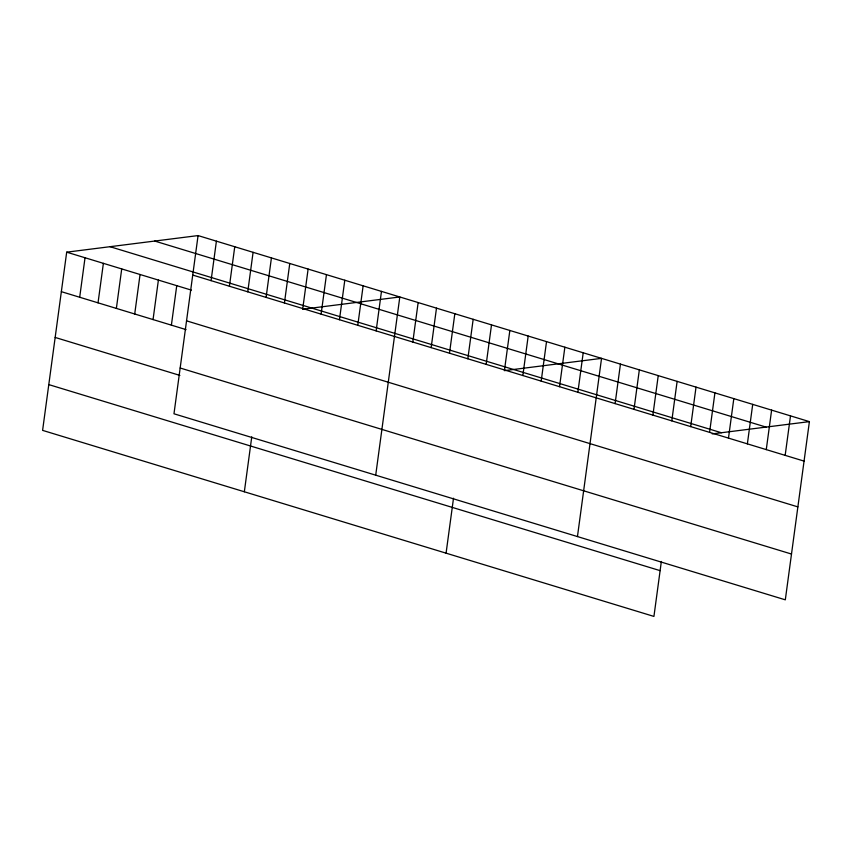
<?xml version="1.0" encoding="UTF-8"?>
<svg xmlns="http://www.w3.org/2000/svg" width="852" height="852" viewBox="0 0 852 852"><rect width="100%" height="100%" fill="white"/><g stroke="black" fill="none" stroke-linecap="round" stroke-linejoin="round"><path stroke-width="1.28" d="M198.069 235.578L173.978 413.784L785.31 599.829L809.4 421.623L198.069 235.578L66.69 252.171L42.6 430.377L653.931 616.422L661.354 561.479M79.694 297.252L85.03 257.751M98.033 302.833L103.38 263.343M116.373 308.413L121.719 268.923M134.712 313.994L140.058 274.504M153.051 319.575L158.397 280.084M171.39 325.155L176.737 285.665M211.072 280.649L216.408 241.159M229.412 286.229L234.747 246.739M247.751 291.81L253.087 252.32M266.09 297.391L271.426 257.9M244.343 491.774L251.766 436.831M284.43 302.971L289.765 263.481M302.769 308.552L308.115 269.062M321.108 314.132L326.454 274.642M339.447 319.724L344.794 280.223M357.787 325.304L363.133 285.803M376.126 330.885L381.472 291.384M375.711 475.171L399.812 296.965L302.588 309.255M412.805 342.046L418.151 302.545M431.155 347.627L436.49 308.136M449.494 353.207L454.83 313.717M467.833 358.788L473.169 319.298M446.075 553.172L453.509 498.228M486.172 364.368L491.508 324.878M504.512 369.949L509.847 330.459M522.851 375.53L528.187 336.039M541.19 381.11L546.526 341.62M559.53 386.691L564.865 347.201M577.869 392.271L583.205 352.781M577.454 536.568L601.544 358.362L504.331 370.652M615.101 403.603L620.448 364.113M633.994 409.354L639.341 369.864M652.898 415.105L658.234 375.615M671.791 420.856L677.127 381.366M690.684 426.607L696.031 387.117M709.578 432.358L714.924 392.868M728.481 438.109L733.817 398.619M747.374 443.86L752.71 404.37M766.267 449.611L771.614 410.121M785.161 455.362L790.507 415.872M712.187 433.902L809.4 421.623M154.713 241.052L766.044 427.097M110.046 246.697L721.378 432.741M192.733 275.068L804.064 461.113M66.69 252.171L191.402 290.127M186.545 320.842L797.866 506.887M61.355 291.672L186.066 329.618M180.166 368.011L791.497 554.045M55.167 337.445L179.879 375.402M48.788 384.603L660.119 570.648"/></g></svg>
